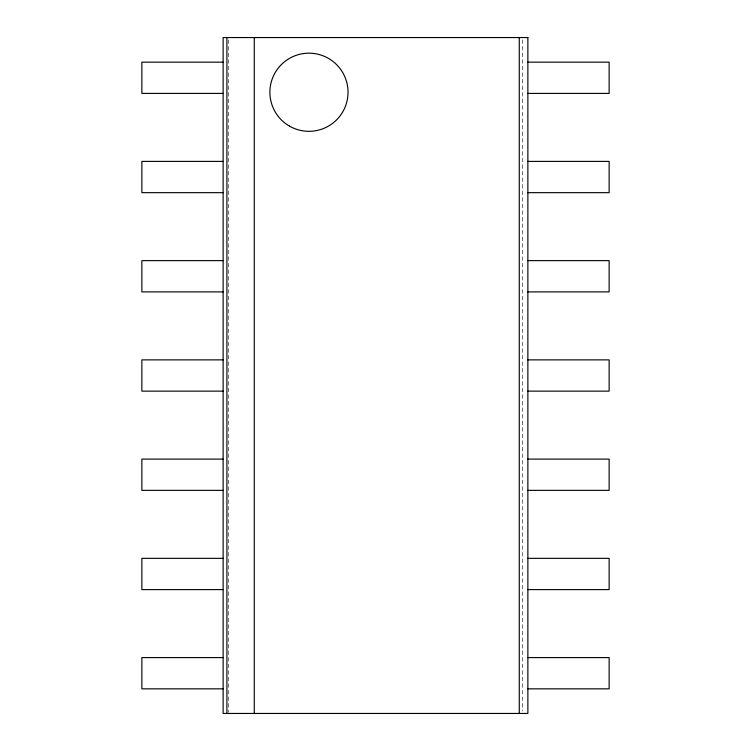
<?xml version="1.0" encoding="UTF-8"?>
<svg xmlns="http://www.w3.org/2000/svg" width="751" height="751" viewBox="0 0 751 751"><rect width="100%" height="100%" fill="white"/><g stroke="black" fill="none" stroke-linecap="round" stroke-linejoin="round"><path stroke-width="0.56" stroke-dasharray="3.75 2.82" d="M522.705 39.897L522.705 711.103M228.295 39.897L228.295 712.277"/><path stroke-width="1.13" d="M223.131 62.164L141.864 62.164L141.864 93.415L223.131 93.415M527.869 62.164L609.136 62.164L609.136 93.415L527.869 93.415M223.131 161.399L141.864 161.399L141.864 192.66L223.131 192.66M527.869 161.399L609.136 161.399L609.136 192.66L527.869 192.66M223.131 260.635L141.864 260.635L141.864 291.895L223.131 291.895M527.869 260.635L609.136 260.635L609.136 291.895L527.869 291.895M223.131 359.87L141.864 359.87L141.864 391.13L223.131 391.13M527.869 359.87L609.136 359.87L609.136 391.13L527.869 391.13M223.131 459.105L141.864 459.105L141.864 490.365L223.131 490.365M527.869 459.105L609.136 459.105L609.136 490.365L527.869 490.365M223.131 558.34L141.864 558.34L141.864 589.601L223.131 589.601M527.869 558.34L609.136 558.34L609.136 589.601L527.869 589.601M223.131 657.585L141.864 657.585L141.864 688.836L223.131 688.836M527.869 657.585L609.136 657.585L609.136 688.836L527.869 688.836M519.26 37.55L519.26 713.45M254.27 37.55L254.27 713.45M226.915 37.55L226.915 713.45M527.869 37.55L223.131 37.55L223.131 713.45L527.869 713.45L527.869 37.55M289.426 126.084A39.071 39.071 0 0 0 348.032 92.251A39.071 39.071 0 0 0 289.426 58.409A39.071 39.071 0 0 0 289.426 126.084"/></g></svg>
